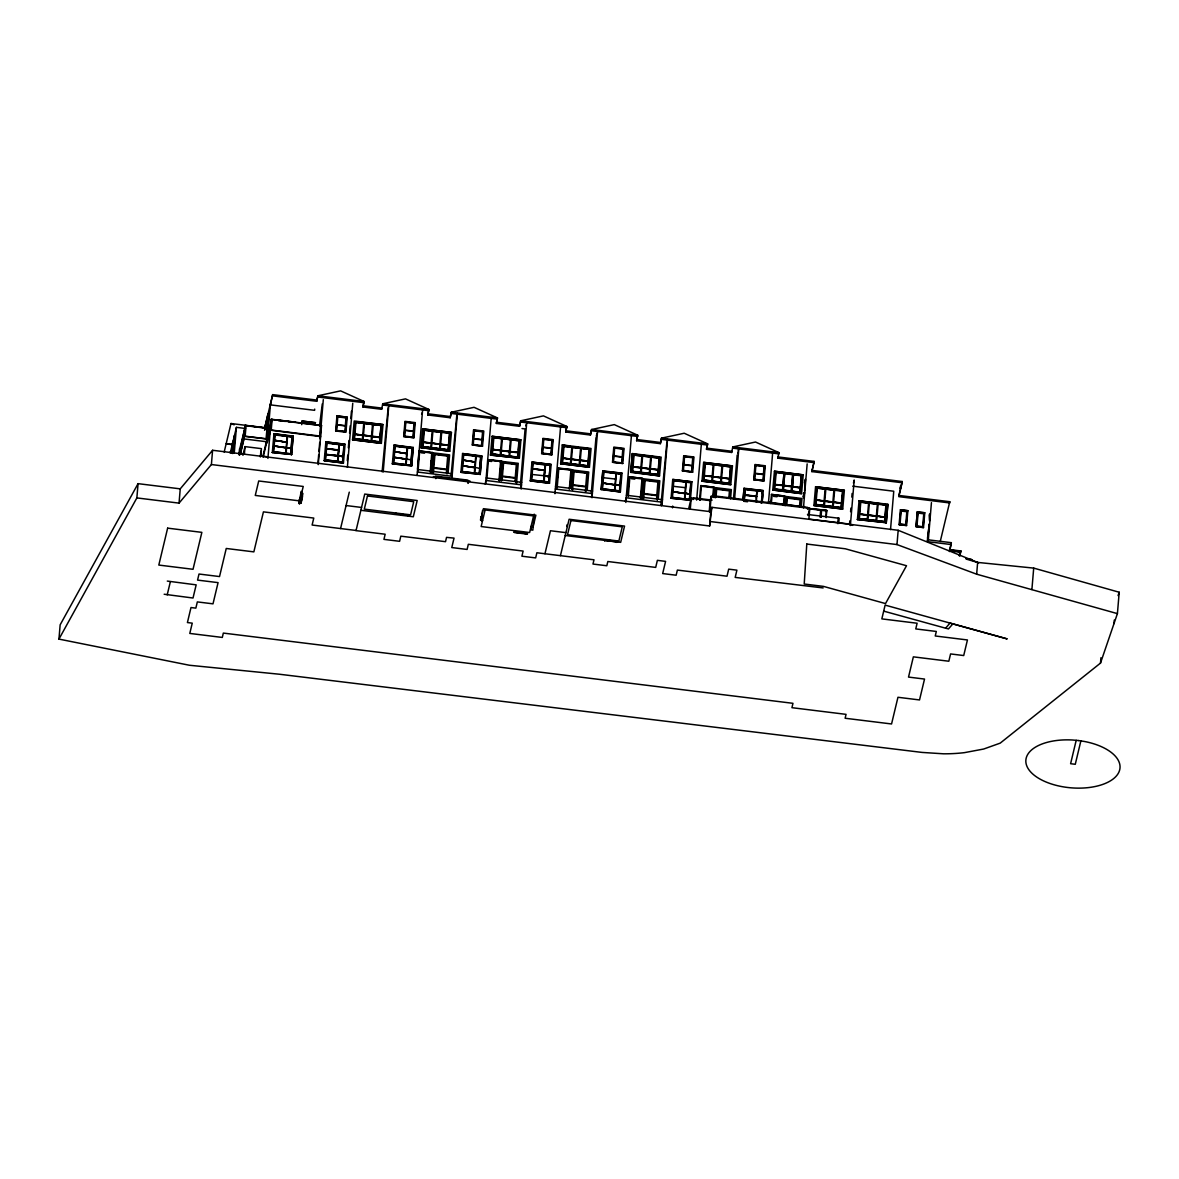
<?xml version="1.0" encoding="UTF-8"?>
<svg xmlns="http://www.w3.org/2000/svg" width="1179" height="1179" viewBox="0 0 1179 1179"><rect width="100%" height="100%" fill="white"/><g stroke="black" fill="none" stroke-linecap="round" stroke-linejoin="round"><path stroke-width="1.5" d="M404.706 435.921L405.163 430.438L413.402 431.455L412.945 436.937M433.43 472.823L433.813 468.181L446.649 469.773L446.399 472.867M473.28 444.38L473.722 438.883L481.96 439.9L481.518 445.397M502.195 479.75L502.446 476.64L515.282 478.232L515.017 481.327M542.664 452.928L543.106 447.445L551.345 448.462L550.902 453.944M572.567 489.992L572.95 485.335L585.786 486.927L585.403 491.569M613.522 461.667L613.964 456.185L622.203 457.201L621.76 462.684M643.631 498.746L644.014 494.104L656.85 495.681L656.6 498.791M683.437 470.288L683.894 464.806L692.117 465.823L691.675 471.305M754.752 479.087L755.194 473.604L763.432 474.606L762.99 480.104M58.95 639.106L60.144 624.841L138.061 483.655L180.24 488.858L212.588 450.275L710.819 511.715L711.865 507.324L898.177 530.285L977.642 562.412L1033.703 568.101L1119.21 592.241L1117.412 613.625L1100.493 663.099L1000.219 743.124L983.669 749.033L964.437 752.644A93.333 47.234 4.8 0 1 943.539 753.808L922.111 752.423L279.349 674.226L189.406 665.251L58.95 639.106L136.867 497.921L138.061 483.655M167.3 581.085L196.171 584.858L193.017 598.018L164.161 594.245M170.365 581.674L167.212 594.835M136.867 497.921L179.046 503.124L180.24 488.858M179.046 503.124L211.395 464.541L212.588 450.275M231.777 453.267L232.676 442.523L232.44 453.355M231.836 453.031L232.69 442.832L235.048 435.464L233.545 453.384M232.514 453.517L235.048 435.464M232.882 453.296L234.385 435.375M233.501 452.987L233.81 449.361M234.4 442.243L234.842 437.085L234.135 440.032M234.297 452.574L236.419 427.358L245.512 428.478M238.969 454.667L239.529 448.845L240.369 449.435M239.204 454.696L245.261 425.884L244.362 436.569L240.148 454.254M239.44 454.726L239.897 449.376M240.324 454.328L244.009 438.942L245.144 425.383L267.957 428.198L266.822 441.757L263.138 457.143M244.407 453.856L245.011 446.62L261.429 448.639L260.81 456.022M260.353 456.995L260.854 451.085M265.275 429.289L265.658 423.909L266.483 424.013L268.783 414.389L267.957 414.286L266.69 429.318M265.673 429.348C273.911 382.423 257.936 460.753 268.178 415.73M266.262 427.815L266.557 424.278M266.056 439.001L268.208 415.45M267.132 428.979L267.633 417.985M267.382 431.087L268.783 414.389M270.507 403.66L267.22 442.832L270.3 429.922L320.659 436.127L320.01 438.794M267.869 438.824L271.332 419.739M268.105 438.853L271.568 419.768L270.964 426.886M268.871 435.36L269.166 431.794L268.119 432.148M314.705 409.113L314.601 410.321L270.404 404.869L272.673 394.626L316.856 400.079L317.888 395.79L340.613 390.868L364.046 401.479L362.911 406.991L381.628 409.29L382.762 403.778L405.488 398.87L428.92 409.481L427.785 414.979L450.186 417.749L451.321 412.237L474.046 407.315L497.479 417.926L496.344 423.438L519.571 426.297L520.705 420.8L543.431 415.878L566.863 426.489L565.728 432L590.428 435.036L591.563 429.539L614.288 424.617L637.721 435.228L636.601 440.74L660.358 443.658L661.478 438.161L684.203 433.238L707.636 443.849L706.516 449.361L731.658 452.456L732.793 446.944L755.518 442.022L778.951 452.648L778.847 453.856L732.69 448.153L732.793 446.944L778.951 452.648L777.831 458.145L813.996 462.61L814.099 461.402L777.919 456.936L777.831 458.145M267.913 458.41L271.199 419.238L321.543 425.442L318.256 464.614M272.32 452.5L273.97 433.725L293.173 436.083L291.626 454.46L272.32 452.5L291.626 454.46M273.248 451.69L274.722 434.535L292.289 436.702L290.815 453.856L273.248 451.69L290.815 453.856M291.522 454.873L293.173 436.083M301.706 424.676L302.001 421.05L315.471 422.701L302.001 421.05M301.736 491.525L299.658 503.728L299.289 499.999M302.9 493.426L301.161 502.976L299.112 502.726L299.407 499.248M299.658 503.728L299.967 500.088M299.112 502.726L300.866 493.176M301.058 491.437L301.279 496.978M301.161 502.976L301.456 499.498M272.57 395.849L316.753 401.287L316.856 400.079M316.753 401.287L317.888 395.79L364.046 401.479L362.911 406.991M319.509 425.899L322.294 403.852M319.656 436.245L320.496 425.796L321.543 425.442M317.917 463.73L318.669 454.829M318.964 451.262L319.715 442.361M320.157 437.026L323.297 399.622M324.225 460.68L325.861 441.889L345.064 444.262L343.428 463.052L324.225 460.68L343.428 463.052M325.153 459.869L326.627 442.714L344.194 444.866L342.721 462.035L325.153 459.869L342.721 462.035M335.661 431.028L336.943 415.878L347.215 417.145L345.933 432.295L335.691 430.939M326.495 448.786L338.55 450.275L337.592 461.431L338.078 455.934L326.023 454.446M339.021 444.63L338.579 449.921L326.48 448.639L338.535 450.127L339.021 444.63L326.981 443.142L325.581 459.736M338.049 461.269L339.434 444.675L343.914 445.235L342.529 461.829M347.289 460.591L347.746 455.109M348.35 447.784L348.969 440.474M349.588 433.165L350.192 425.84M350.811 418.53L351.43 411.22M347.378 467.356L352.757 403.262M352.55 439.796L354.201 421.006L382.998 424.558L381.362 443.348L352.55 439.796L381.362 443.348M353.921 438.897L355.365 421.876L381.716 425.118L380.272 442.154L353.951 438.824M355.94 422.377L354.54 438.75L362.366 439.59L363.736 423.349L355.94 422.377L381.053 425.486L373.227 424.646M360.862 510.301L413.313 516.77L417.189 500.515L364.738 494.06L356.029 530.638L385.165 534.234L383.941 539.378L399.593 541.308L400.816 536.165L445.529 541.677L446.546 537.373L454.033 538.11L451.778 547.557L467.105 549.443L468.328 544.3L523.122 551.065L521.899 556.208L535.664 557.903L536.887 552.759L593.995 559.804L592.978 564.048L606.817 565.758L607.833 561.513L655.701 567.408L657.381 560.349L665.59 561.366L662.672 573.569L676.156 575.219L677.38 570.076L727.016 576.207L728.696 569.148L736.904 570.164L735.18 577.401L823.134 587.938M372.505 424.425L371.12 440.784L363.073 439.796L364.473 423.438L372.476 424.558M373.257 424.514L371.857 440.887L379.682 441.712L381.053 425.486L380.036 437.247M381.628 409.29L381.731 408.081L363.014 405.768M379.653 441.845L380.006 437.571L372.24 436.481M380.198 438.735L379.903 442.258L373.227 441.226M380.522 434.786L381.333 425.457M382.114 471.792L388.171 407.625M383.19 471.998L388.834 404.869M392.371 463.848L394.007 445.072L413.21 447.43L411.663 465.808L392.371 463.848L411.663 465.808M393.3 463.038L394.773 445.883L412.326 448.049L410.852 465.204L393.3 463.038L410.852 465.204M403.69 436.51L404.986 421.36L415.244 422.613L413.962 437.777L403.69 436.51L413.976 437.689M414.595 423.055L413.402 437.188L404.205 436.053L405.399 421.92L414.581 423.143M411.574 466.221L413.21 447.43M417.499 469.05L419.031 450.864L432.501 452.515L430.807 472.528M417.16 474.872L422.686 409.039M418.059 470.627L419.65 451.528L431.765 453.031L430.173 472.116M420.991 447.652L422.627 428.861L451.439 432.413L449.788 451.203L420.991 447.652L449.788 451.203M422.362 446.753L423.806 429.716L450.142 432.973L448.698 450.01L422.362 446.753L448.698 450.01M424.366 430.232L422.981 446.605L430.777 447.563L432.162 431.205L424.352 430.188L442.434 432.413M427.785 414.979L428.92 409.481L382.762 403.778L382.659 405.001L428.817 410.69M430.659 464.467L430.939 460.989M430.88 471.055L432.501 452.515M431.912 473.015L433.621 452.898L449.612 454.873L448.064 473.162M432.722 472.219L434.285 453.856L448.609 455.625L447.047 473.987M435.817 478.659L435.965 476.876M440.946 432.28L439.546 448.639L431.514 447.652L432.899 431.293L440.917 432.398M450.186 417.749L451.321 412.237L497.479 417.926L496.344 423.438M449.479 433.327L448.094 449.7L440.298 448.727L441.683 432.369L449.45 433.459M448.329 450.113L448.624 446.59M448.801 444.468L449.774 433.312M451.1 475.343L456.73 416.084M451.911 478.63L457.393 413.328M460.93 472.307L462.566 453.517L481.769 455.89L480.236 474.267L460.93 472.307L480.236 474.267M461.859 471.497L463.332 454.328L480.899 456.494L479.426 473.663L461.859 471.497L479.426 473.663M467.754 481.902L467.901 480.118L435.316 476.095M468.387 482.668L468.549 480.885L467.945 483.405M472.263 444.955L473.545 429.804L483.803 431.072L482.52 446.222L472.263 444.955L482.535 446.134M472.764 444.512L473.973 430.379L483.169 431.514L481.96 445.647L472.794 444.424M480.133 474.68L481.769 455.89M482.624 520.396L480.575 520.145L480.87 516.579M481.607 521.192L482.506 510.492M485.719 483.331L491.245 417.499M486.853 479.101L488.46 460.016L500.574 461.52L498.968 480.605M490.464 455.065L492.1 436.274L520.912 439.826L519.364 458.204L490.464 455.065L519.364 458.204M493.279 437.144L491.835 454.18L518.185 457.334L519.615 440.386L493.279 437.144L519.615 440.386M501.635 438.617L500.235 454.976L492.439 454.018L493.839 437.66L501.606 438.735M500.987 455.065L502.372 438.706L510.419 439.693L509.019 456.067L501.016 454.947M499.69 479.529L501.296 461.004L487.752 459.677L501.222 461.343M499.616 481.017L501.296 461.004M500.707 479.647L502.254 461.357L500.721 479.573M501.355 480.678L502.902 462.315L517.227 464.084L515.68 482.447M501.37 480.59L502.902 462.315L517.227 464.084M509.755 456.155L511.155 439.796L518.952 440.754L517.552 457.113L509.785 456.022M519.571 426.297L520.705 420.8L566.863 426.489L565.728 432M518.421 450.054L519.246 440.74M516.535 483.449L518.244 463.332L502.225 461.446M520.528 483.361L525.097 428.935L522.017 428.552M521.147 489.005L526.777 421.876M530.314 480.87L531.95 462.08L551.153 464.452L549.517 483.228L530.314 480.87L549.517 483.228M531.243 480.045L532.716 462.89L550.284 465.057L548.854 482.005L531.243 480.045L548.854 482.005M534.19 514.147L532.849 530.152L530.801 529.902L531.095 526.365L533.144 526.63L535.885 515.149L483.434 508.68L480.575 520.145M541.647 453.517L542.929 438.367L553.187 439.634L551.905 454.785L541.647 453.517L551.905 454.785M544.595 470.672L543.681 481.607L544.639 470.465L532.569 468.829L544.669 470.112L532.584 468.977M544.624 470.318L545.111 464.806L544.669 470.112M550.284 465.057L548.618 482.005M554.941 493.721L560.629 426.061M556.4 488.371L558.168 468.019L571.623 469.669L570.017 488.209M556.488 488.032L558.168 468.019M557.181 487.782L558.787 468.697L570.901 470.185L569.295 489.27M560.614 463.715L562.265 444.925L591.062 448.477L589.426 467.267L560.614 463.715L589.426 467.267M563.429 445.795L561.985 462.831L588.35 465.985L589.78 449.037L563.429 445.795L589.78 449.037M564.004 446.31L562.604 462.669L570.4 463.627L571.8 447.268L563.975 446.428M572.537 447.357L571.137 463.715L579.184 464.718L580.569 448.344L572.508 447.489M571.211 488.342L572.758 470.053L588.748 472.027L587.186 490.317M571.226 488.268L572.758 470.053M571.859 489.373L573.407 471.01L587.731 472.779L586.184 491.142M579.921 464.806L581.306 448.447L589.102 449.405L587.717 465.764L579.95 464.673M590.428 435.036L591.563 429.539L637.721 435.228L636.601 440.74M588.439 460.532L588.896 455.065M591.342 492.63L595.955 437.674M592.005 497.744L597.635 430.615M601.172 489.609L602.823 470.819L622.026 473.177L620.375 491.967L601.172 489.609L602.823 470.819M602.101 488.784L603.574 471.629L621.141 473.796L619.668 490.95L602.101 488.784L619.668 490.95M612.505 462.256L613.787 447.106L624.059 448.374L622.763 463.524L612.505 462.256L622.792 463.435M613.006 461.8L614.215 447.666L623.411 448.801L622.203 462.934L613.036 461.711M625.813 502.46L631.487 434.8M627.626 495.313L629.232 476.773L642.702 478.438L640.934 498.791M628.26 496.551L629.866 477.451L641.98 478.954L640.374 498.039M630.721 472.366L632.357 453.576L661.168 457.128L659.518 475.918L630.721 472.366L632.357 453.576M633.536 454.431L632.091 471.467L658.427 474.724L659.872 457.688L633.536 454.431L659.872 457.688M648.907 473.707L632.637 471.703L634.081 454.902M651.383 457.216L659.208 458.041L634.037 455.109L641.892 455.919L640.492 472.278L632.696 471.32M641.243 472.366L642.629 456.008L650.675 456.995L649.275 473.354L641.273 472.248M642.128 498.938L643.822 478.821L659.813 480.781L658.265 499.085M642.923 498.142L644.486 479.779L658.81 481.548L657.278 499.822M659.208 458.041L657.808 474.415L650.012 473.442L651.412 457.084M660.358 443.658L661.478 438.161L707.636 443.849L706.958 446.708M658.678 467.356L659.503 458.027M657.248 499.911L658.81 481.548L644.486 479.779M660.947 504.921L666.901 441.992M662.067 504.553L667.55 439.236M671.087 498.231L672.737 479.44L691.94 481.798L690.393 500.176L671.087 498.231L690.393 500.176M672.015 497.405L673.489 480.251L691.056 482.417L689.582 499.572L672.015 497.405L689.582 499.572M672.531 507.84L672.678 506.071M682.42 470.878L683.702 455.728L693.974 456.995L692.677 472.145L682.42 470.878L692.677 472.145M682.936 470.421L684.129 456.302L693.326 457.423L692.132 471.556L682.95 470.333M690.304 508.974L691.189 498.29L710.156 500.633L711.202 496.241L809.781 508.385L808.897 519.069L847.377 523.815L852.623 525.377M692.972 499.572L693.119 497.789L712.116 500.132M696.642 500.102L701.402 443.422M699.545 500.161L700.768 485.601L714.238 487.266L713.383 496.698M700.223 500.161L701.387 486.279L713.516 487.767L712.779 496.447M701.991 481.15L703.642 462.36L732.439 465.911L730.803 484.702L701.991 481.15L730.803 484.702M704.806 463.229L703.362 480.266L729.698 483.508L731.142 466.471L704.806 463.229L731.142 466.471M705.366 463.745L703.981 480.104L711.807 480.944L713.162 464.703L705.366 463.745L730.479 466.84L722.653 466M706.516 449.361L706.619 448.138L731.761 451.248L731.658 452.456M709.257 511.318L710.156 500.633M709.861 512.261L711.202 496.241M712.514 481.15L713.899 464.791L721.946 465.779L720.561 482.152L712.543 481.032M211.395 464.541L709.625 525.981L710.819 511.715M709.625 525.981L711.865 507.324M713.015 497.509L713.162 495.74L807.644 507.383L807.482 509.166M714.577 496.831L715.358 487.634L731.348 489.609L730.567 498.805M715.226 497.818L716.021 488.592L730.346 490.361L729.713 497.759M716.007 497.42L716.685 489.256L729.433 490.891L728.887 497.42M730.479 466.84L729.094 483.198L721.297 482.24L722.683 465.882M729.801 477.967L730.774 466.825M733.485 499.056L737.184 455.094M734.605 498.835L738.865 448.035L738.216 450.791M742.962 500.338L744.052 488.224L763.255 490.597L762.165 502.696M743.065 499.925L744.052 488.224M743.757 501.119L744.804 489.049L762.371 491.216L761.325 503.286M744.185 500.633L745.157 489.477L744.656 494.974L756.726 496.61M744.229 500.427L744.671 495.136M753.735 479.676L755.017 464.511L765.274 465.779L763.992 480.929L753.735 479.676L763.992 480.929M756.24 502.121L757.213 490.965L745.099 489.683M756.653 502.166C753.455 485.615 767.057 487.767 761.133 502.726M768.413 503.418L772.717 452.205M770.683 503.507L771.449 494.399L784.89 496.108L784.05 505.54M771.479 502.018L772.068 495.077L784.168 496.61L783.445 505.29M772.79 490.007L774.426 471.217L803.208 474.857L801.573 493.647L772.79 490.007L801.573 493.647M792.819 491.422L774.706 489.344L776.165 472.602L801.263 475.771L799.863 492.129L792.067 491.157L793.467 474.783L792.067 491.157M782.915 485.674L782.561 489.948L783.961 473.59L782.944 485.35M791.713 486.455L792.701 474.813L791.36 490.936L783.298 490.037L784.698 473.678L783.681 485.453M783.681 485.645L783.298 490.037M785.229 505.673L786.01 496.492L802 498.511L801.366 505.879M786.039 504.848L786.673 497.45L800.983 499.262L800.349 506.661M786.791 504.641L787.351 498.113L800.084 499.778L799.539 506.322M791.698 486.78L791.36 490.936M800.585 486.912L801.543 475.756M803.43 496.565L803.739 492.91M803.533 497.022L803.842 492.807M804.609 490.995L805.493 479.337M803.474 507.884L807.158 463.907M811.948 470.392L902.215 481.518L902.127 482.727L811.845 471.6L814.099 461.402M813.937 505.511L815.573 486.721L844.37 490.272L842.734 509.063L813.937 505.511L842.734 509.063M815.308 504.627L816.738 487.59L843.088 490.832L841.644 507.869L815.308 504.627L841.644 507.869M815.853 504.848L817.312 488.106M820.053 517.168L820.628 510.227L810.238 508.96M820.658 517.345L821.35 509.726L820.746 517.006M820.997 517.286L821.571 510.345L826.464 510.949L826.022 516.151M826.17 517.669L826.774 510.389L807.807 508.4L826.774 510.389M833.892 490.14L832.492 506.513L824.445 505.511L825.845 489.152L833.862 490.272M837.709 523.609L838.225 518.023L839.168 518.141L838.711 523.491M842.425 491.201L841.025 507.559L833.229 506.602L834.629 490.243L842.395 491.319M841.423 506.218L841.762 502.49M842.366 495.033L841.791 502.121M849.499 524.508L849.808 520.853M850.575 511.73L850.884 508.075M851.798 497.125L852.108 493.47M850.368 525.525L854.2 480L853.463 483.081M857.413 519.541L859.049 500.751L887.861 504.303L886.313 522.68L857.413 519.541L886.313 522.68M860.198 501.709L858.784 518.657L885.12 521.899L886.564 504.863L860.198 501.709L886.564 504.863M860.228 501.62L858.798 518.568L885.149 521.825M859.403 518.495L860.788 502.136M860.758 502.254L868.584 503.094L867.228 519.335L859.329 518.878M877.368 504.185L875.968 520.543L867.936 519.556L869.321 503.182L877.338 504.303M885.223 516.373L885.989 507.25M886.21 523.093L887.861 504.303M890.528 529.607L893.756 491.23L852.726 486.161M1117.412 613.625L976.654 574.188L896.983 544.565L898.177 530.285M899.105 524.626L900.402 509.785L907.874 510.699L906.577 525.539L899.105 524.626L906.577 525.539M900.815 510.242L899.577 524.272L906.165 525.082L907.388 511.052L900.741 510.566L907.388 511.052M916.024 526.689L917.321 511.833L924.793 512.762L923.496 527.602L916.024 526.689L917.321 511.833M917.734 512.29L916.51 526.335L923.083 527.146L924.321 513.101L917.66 512.629L924.321 513.101M927.387 541.132L929.317 523.859M929.612 520.307L929.391 514.899M929.303 524.449L927.475 538.272M929.597 520.971L929.524 513.941M928.124 542.252L931.439 502.637M902.215 481.518L898.899 495.445L949.773 501.709L949.67 502.932L898.796 496.654L902.127 482.727M951.173 544.551L951.335 542.679L927.608 539.746L927.46 541.633L951.173 544.551L949.493 551.566M959.75 555.176L960.074 551.286L949.419 549.974M950.097 549.635L960.988 550.976L960.914 551.831L950.023 550.49M976.654 574.188L977.642 562.412M1031.905 589.485L1033.703 568.101M1100.493 663.099L1100.935 657.749M1113.978 623.647L1114.288 620.08M224.172 452.088L230.996 423.512L264.759 427.682L272.673 394.626M230.244 453.149L236.419 427.358M233.103 452.309L233.825 449.14M245.144 425.383L246.087 425.501L245.129 436.422L267.029 439.001M245.497 425.914L239.764 448.875M239.72 454.976L244.245 436.068L267.058 438.883L262.961 456.052M245.188 436.186L244.127 436.539M242.933 455.315L245.011 446.62M266.027 428.375L267.545 423.526L266.469 428.065M266.719 428.935L267.662 426.739L267.102 429.333M267.957 428.198L266.896 428.552M266.115 438.765L266.94 439.354M271.199 419.238L272.143 419.356L271.199 430.276L319.597 436.481M268.385 438.971L270.433 430.423M271.244 430.04L270.197 430.394M275.871 419.753L295.074 422.111M273.97 433.725L293.07 436.495M274.722 434.535L292.289 436.702M273.675 451.557L275.075 434.963L287.131 436.451L285.731 453.045M286.129 447.961L274.147 445.913L286.173 447.755M286.585 447.799L291.066 448.359M286.143 453.104L287.529 436.495L292.024 437.055L290.623 453.65M294.293 422.318L288.973 421.876M291.021 448.565L286.571 447.652L291.051 448.212M302.546 422.053L314.66 423.556M298.994 503.639L303.239 486.455L258.717 480.973L255.268 495.431L299.79 500.913M301.47 500.515L302.222 497.361M325.861 441.889L345.064 444.262M326.627 442.714L344.194 444.866M338.55 450.275L338.064 455.772L326.008 454.298M347.215 417.145L336.929 415.966M354.953 434.034L362.734 435.316M354.57 438.617L372.608 441.152M340.569 528.546L349.279 492.144M363.486 435.08L371.503 436.392M381.687 425.206L355.351 421.949M382.998 424.558L355.896 421.64M394.007 445.072L413.107 447.843M394.773 445.883L412.326 448.049M393.727 462.905L395.112 446.31L407.168 447.799L405.782 464.393M406.166 459.309L394.199 457.26L406.224 459.103M406.608 458.999L411.058 459.913M406.18 464.452L407.58 447.858L412.06 448.403L410.675 464.998M395.82 514.206L396.056 513.174M421.625 414.227L421.92 413.018M422.627 428.861L451.439 432.413M419.031 450.864L432.413 452.854M423.335 442.331L431.16 442.965M407.934 515.695L408.17 514.678M431.897 443.053L439.914 444.365M440.651 444.468L448.447 445.426M448.609 455.625L434.255 453.944M462.566 453.517L481.68 456.302M463.332 454.328L480.899 456.494M462.286 471.364L463.686 454.77L475.726 456.258L474.341 472.853M474.739 467.768L462.757 465.72L474.783 467.562M474.754 472.897L476.139 456.302L480.619 456.862L479.234 473.457M479.632 468.358L475.181 467.459M492.1 436.274L520.912 439.826M493.824 437.601L518.952 440.754M492.866 449.302L500.633 450.584M485.114 483.994L485.954 480.472L521.486 484.849L520.646 488.386M492.468 453.9L510.507 456.42M500.338 462.536L500.574 461.52M509.387 451.793L501.37 450.673M510.124 451.881L517.949 452.721M511.126 456.494L517.802 457.54L518.318 451.675M525.834 425.855L526.114 424.632M531.95 462.08L551.153 464.452M532.716 462.89L550.225 465.263M531.67 479.927L533.055 463.332L545.066 465.012M544.138 481.459L545.523 464.865L550.003 465.41M549.016 476.92L544.61 475.8L549.06 476.714M562.265 444.925L569.369 446.222M563.989 446.251L589.102 449.405M563.017 457.953L570.783 459.235M544.949 553.747L550.446 530.742L565.92 532.643M571.623 469.669L558.08 468.358M579.537 460.444L571.52 459.324M580.274 460.532L588.1 461.372M580.672 465.071L564.343 463.273M566.731 526.497L567.187 524.581M560.423 555.663L569.118 519.261L624.546 526.085L620.67 542.34L565.242 535.502M588.483 460.326L587.953 466.191L582.912 465.572M596.294 436.245L596.987 433.371M587.731 472.779L573.392 471.099M591.504 497.125L592.344 493.588L555.338 489.034M603.574 471.629L621.141 473.796M603.442 477.716L615.482 479.042M602.528 488.651L603.928 472.057L615.983 473.545L614.583 490.14M614.981 485.055L603 483.007L615.025 484.849M614.996 490.199L616.381 473.604L620.876 474.15L619.476 490.744M604.134 540.395L617.604 542.045M604.621 540.91L604.856 539.894L616.971 541.382L616.735 542.414M622.026 473.177L604.459 471.438M619.874 485.66L615.467 484.54L619.918 485.453M620.375 491.967L601.275 489.197M629.232 476.773L642.702 478.438M633.064 467.046L640.919 467.562M625.356 501.296L626.196 497.774L662.274 502.21L661.419 505.747M651.383 473.796L658.059 474.828L658.575 468.977M659.518 475.918L630.809 471.954M672.737 479.44L691.94 481.798M673.489 480.251L691.056 482.417M673.371 486.337L685.397 487.664M672.443 497.273L673.843 480.678L685.898 482.167L684.498 498.761M684.896 493.677L672.914 491.628L684.94 493.47M684.911 498.82L686.311 482.226L690.791 482.771L689.391 499.365M689.789 494.281L685.382 493.161L689.833 494.075M703.642 462.36L732.439 465.911M700.768 485.601L714.238 487.266M704.01 479.986L722.049 482.506M712.19 476.345L704.364 475.712M716.021 488.592L730.346 490.361M722.653 482.579L729.329 483.626L729.86 477.76M729.477 478.6L703.745 475.432M737.818 453.208L738.113 451.999M744.804 489.049L762.371 491.216M763.255 490.597L743.949 488.637M804.505 482.742L805.331 479.308M803.356 496.993L804.093 493.824M803.415 497.833L804.638 492.689M811.845 471.6L813.996 462.61M803.769 506.336L804.609 506.926L769.43 502.342M808.087 515.518L809.781 508.385M815.573 486.721L844.37 490.272M835.38 490.272L817.298 488.047M816.31 499.867L824.077 501.149M824.814 501.237L832.86 502.239M826.214 511.981L826.464 510.949M833.597 502.328L841.393 503.286M859.049 500.751L887.758 504.715M860.773 502.077L878.856 504.317M859.756 514.221L867.552 515.179M868.289 515.282L876.365 515.945M877.102 516.034L884.869 517.316M900.741 485.291L900.004 488.371L900.741 487.693M900.402 509.785L907.874 510.699M924.793 512.762L917.247 512.172M923.496 527.602L916.112 526.35M940.252 541.5L949.773 501.709M949.655 549.679L951.335 542.679M959.161 555.677L960.001 552.14L949.36 550.829M959.765 556.09L960.988 550.976M971.172 559.627L972.115 559.745M1076.191 740.338L1070.606 763.712L1075.277 764.287L1080.863 740.913M688.787 508.208L691.189 498.29M774.426 471.217L803.208 474.857M771.449 494.399L784.89 496.108M775.134 484.687L782.974 485.232M793.438 491.51L800.099 492.557L800.629 486.706M1118.06 595.572L1119.21 592.241M883.69 611.12L945.573 628.186L950.009 623.087L1007.205 638.915L885.12 605.107L881.833 618.887L917.115 623.234L915.759 628.923L936.318 631.458L935.242 635.982L967.443 639.961L963.715 655.553L950.583 653.932L948.83 661.227L913.357 656.85L908.523 677.085L924.528 679.06L919.532 699.943L897.956 697.275L891.56 723.965L845.122 718.247L846.05 714.356L791.934 707.68L792.966 703.318L223.332 633.079L222.3 637.441L189.79 633.432L192.251 623.146L187.417 622.556L190.998 607.539L195.847 608.128L197.335 601.909L213.001 603.84L218.071 582.632L197.556 580.097L199.015 574.026L219.53 576.56L226.25 548.471L253.853 551.875L263.433 511.863L313.776 518.067L312.111 525.038L356.043 530.462M952.868 623.883L948.447 628.938L945.587 628.156M317.785 396.999L363.943 402.687M451.218 413.446L497.376 419.149M520.602 422.008L566.76 427.697M591.46 430.748L637.618 436.436M661.375 439.369L707.533 445.058M427.889 413.77L450.29 416.541M496.447 422.229L519.674 425.088M565.832 430.777L590.532 433.828M636.689 439.516L660.446 442.449M572.965 446.679L578.358 447.342M581.969 447.784L589.161 448.668M632.253 453.989L655.657 456.862M272.084 419.591L320.555 425.56M278.436 420.579L285.465 421.434M817.283 488.224L825.108 489.064L823.708 505.423L815.942 504.347M492.218 449.346L517.964 452.397L492.188 449.671M562.368 457.997L588.129 461.048L562.354 458.322M632.475 466.648L658.221 469.684L632.445 466.958M641.627 467.975L649.673 468.962M650.41 469.05L658.206 470.008M712.897 476.758L720.944 477.746M721.681 477.834L729.477 478.807L703.716 475.756M422.745 441.933L448.477 445.102M422.716 442.258L448.477 445.294M354.319 434.078L380.065 437.129M354.289 434.403L380.006 437.571M246.028 425.737L266.955 428.316M815.691 499.793L841.408 502.961M815.662 500.117L841.423 503.168M421.139 452.765L424.602 453.193M488.209 461.048L491.672 461.475M631.34 478.689L634.803 479.116M744.715 494.767L756.756 496.256L744.627 495.327M394.626 451.808L406.696 453.458M463.185 460.267L475.255 461.903M274.574 440.46L286.644 442.096M859.167 513.823L884.898 517.006M859.137 514.147L884.898 517.198M544.197 475.756L532.097 474.474M244.009 438.942L266.822 441.757M394.154 457.467L406.195 458.955M462.713 465.926L474.769 467.4M544.565 476.007L549.046 476.567M602.955 483.213L615.011 484.702M615.423 484.746L619.903 485.306M672.87 491.835L684.925 493.323M685.338 493.367L689.818 493.927M743.905 501.326L747.53 501.768M274.103 446.119L286.158 447.607M338.108 455.566L325.979 454.652L338.034 456.14M338.476 455.831L342.956 456.376M338.491 455.978L342.971 456.538M807.482 514.486L838.195 518.141M232.337 444.439L226.176 443.687L232.248 444.763M417.602 469.507L452.323 473.781M486.175 477.952L521.707 482.344M555.545 486.514L592.565 491.083M626.417 495.254L662.48 499.704M417.395 472.013L452.102 476.301M230.377 451.572L231.202 451.675M433.371 476.596L470.053 481.12M239.705 453.34L243.154 453.768M260.412 455.89L267.309 456.745M710.672 521.59L896.983 544.565M965.896 558.728L971.26 559.259M300.571 496.654L302.605 496.904M346.081 505.54L361.54 507.442M783.711 485.321L791.757 486.337M792.494 486.426L800.217 487.87L774.515 484.613M774.544 484.289L800.246 487.546M774.765 488.961L782.591 489.83M773.542 496.33L776.99 496.757M966.456 559.155L978.703 562.796M230.996 423.512L234.179 424.823M806.79 544.035L804.211 584.018L823.502 586.39L885.517 603.574L906.518 565.728L845.284 548.78L806.79 544.035M337.135 424.956L336.678 430.453L344.916 431.47L345.373 425.973L337.135 424.956M337.371 416.452L336.177 430.586L345.388 431.632L346.567 417.587L337.371 416.452M337.798 416.88L337.15 424.602L345.344 425.648L345.992 417.926L337.798 416.88M405.827 422.362L405.178 430.084L413.372 431.116L414.021 423.394L405.827 422.362M434.948 454.519L433.857 467.577L446.605 469.213L447.696 456.155L434.948 454.519M474.4 430.807L473.752 438.529L481.931 439.575L482.579 431.853L474.4 430.807M503.58 462.979L502.475 476.051L515.238 477.672L516.328 464.614L503.58 462.979M543.357 438.942L542.148 453.06L551.345 454.195L552.553 440.076L543.357 438.942M543.784 439.369L543.136 447.092L551.315 448.138L551.964 440.415L543.784 439.369M574.085 471.674L572.979 484.746L585.742 486.367L586.833 473.31L574.085 471.674M614.642 448.108L613.994 455.831L622.173 456.877L622.821 449.155L614.642 448.108M645.149 480.442L644.058 493.5L656.806 495.136L657.897 482.064L645.149 480.442M684.557 456.73L683.908 464.452L692.088 465.499L692.736 457.776L684.557 456.73M755.444 465.086L754.236 479.219L763.432 480.354L764.64 466.221L755.444 465.086M755.872 465.513L755.223 473.236L763.402 474.282L764.051 466.56L755.872 465.513M775.605 472.086L774.161 489.123L800.497 492.365L801.926 475.417L775.605 472.086M878.104 504.273L876.704 520.632L884.501 521.59L885.901 505.231L878.104 504.273M901.139 511.023L900.063 523.933L905.752 524.626L906.828 511.73L901.139 511.023M918.073 513.086L916.982 525.981L922.671 526.689L923.761 513.793L918.073 513.086M167.639 528.148L158.811 565.065L193.032 569.295L201.86 532.363L167.639 528.148M274.633 440.253L286.6 442.302L274.633 440.253M338.52 455.625L342.927 456.745L338.52 455.625M367.45 495.976L364.311 509.136L410.601 514.84L413.741 501.679L367.45 495.976M394.67 451.616L406.652 453.65L394.67 451.616M395.333 513.676L408.804 515.341L395.333 513.676M463.229 460.061L475.211 462.109L463.229 460.061M485.114 509.947L481.15 526.541L529.622 532.51L533.586 515.93L485.114 509.947M514.044 532.068L527.514 533.719L514.044 532.068M514.766 531.567L514.53 532.584L526.645 534.072L526.895 533.055L514.766 531.567M570.931 520.528L567.526 534.721L618.857 541.058L622.261 526.851L570.931 520.528M768.546 501.989L769.371 502.578L768.546 501.989M1078.549 740.545L1072.389 739.999A47.234 23.904 4.8 0 0 1030.475 771.729A47.234 23.904 4.8 0 0 1109.38 781.456A47.234 23.904 4.8 0 0 1084.606 741.503L1078.549 740.545"/></g></svg>
